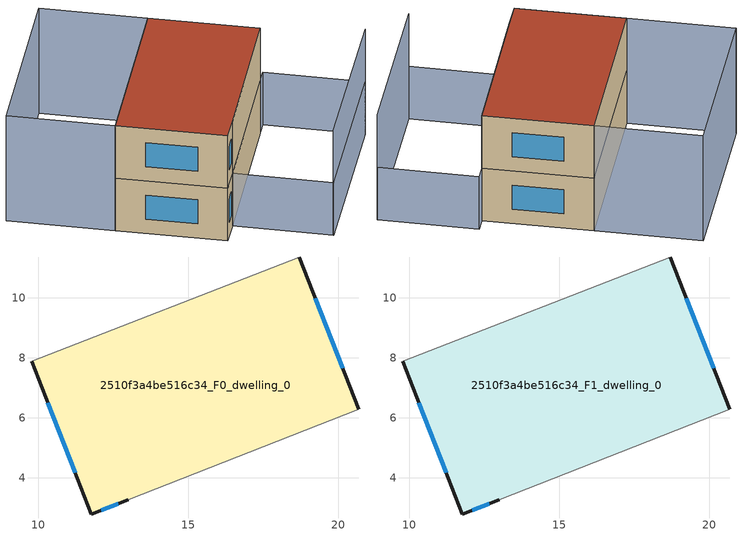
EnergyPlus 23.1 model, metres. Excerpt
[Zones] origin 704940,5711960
2510f3a4be516c34_F0_dwelling_0
 floor ground (EU_floor_Construction): 18.7,11.37 20.7,6.28 13,3.26 11.77,2.79 9.77,7.89 z0
 wall outside (EU_wall_Construction): 9.77,7.89 11.77,2.79 13,3.26 / 20.7,6.28 18.7,11.37 z0:3
 wall adiabatic (EU_wall_Construction): 18.7,11.37 9.77,7.89 / 13,3.26 20.7,6.28 z0:3
 window (EU_Window_Construction): 10.31,6.51 11.23,4.17 / 20.16,7.66 19.24,9.99 / 12.1,2.92 12.67,3.14 z0.81:2.19
2510f3a4be516c34_F1_dwelling_0
 floor to 2510f3a4be516c34_F0_dwelling_0 (EU_floor_Construction): 18.7,11.37 20.7,6.28 13,3.26 11.77,2.79 9.77,7.89 z3
 wall outside (EU_wall_Construction): 9.77,7.89 11.77,2.79 13,3.26 / 20.7,6.28 18.7,11.37 z3:6
 wall adiabatic (EU_wall_Construction): 18.7,11.37 9.77,7.89 / 13,3.26 20.7,6.28 z3:6
 window (EU_Window_Construction): 10.31,6.51 11.23,4.17 / 20.16,7.66 19.24,9.99 / 12.1,2.92 12.67,3.14 z3.81:5.19
 roof outside (EU_roof_Construction): 20.7,6.28 18.7,11.37 9.77,7.89 11.77,2.79 13,3.26 z6
shading: 14.76,-1.31 23.18,1.92 / 18.7,11.37 9.77,7.89 / 9.77,7.89 7.85,12.84 / 7.85,12.84 16.77,16.32 / 16.77,16.32 18.7,11.37 z0:6; 14.77,-1.33 12.98,3.31 / 12.98,3.31 21.4,6.55 / 21.4,6.55 23.18,1.92 / 23.18,1.92 14.77,-1.33 z0:3
[Building]
EU S2 Campaign: North Axis=0; Terrain=City; Solar Distribution=FullExterior
[Site:Location]
London: Latitude=51.5; Longitude=-0.5; Time Zone=0; Elevation=25
[SizingPeriod:WeatherFileDays]
AnnualSizingPeriod: Begin Month=1; Begin Day of Month=1; End Month=12; End Day of Month=31; Day of Week for Start Day=Monday; Use Weather File Daylight Saving Period=No; Use Weather File Rain and Snow Indicators=No
[MATERIAL]
EU_InternalMass_Material: Roughness=MediumRough; Thickness=0.1; Conductivity=1; Density=1800; Specific Heat=900; Thermal Absorptance=0.9; Solar Absorptance=0.7; Visible Absorptance=0.7
[MATERIAL:NOMASS] Roughness=MediumRough; Thermal Absorptance=0.9; Solar Absorptance=0.7; Visible Absorptance=0.7
Name | Thermal Resistance
EU_wall_NoMass | 0.727863
EU_roof_NoMass | 0.773354
EU_floor_NoMass | 1.79329
[WINDOWMATERIAL:SIMPLEGLAZINGSYSTEM]
EU_Window_SimpleGlazing: UFactor=2.58614; Solar Heat Gain Coefficient=0.76; Visible Transmittance=0.76
[CONSTRUCTION]
EU_wall_Construction: EU_wall_NoMass
EU_roof_Construction: EU_roof_NoMass
EU_floor_Construction: EU_floor_NoMass
EU_Window_Construction: EU_Window_SimpleGlazing
EU_InternalMass_Construction: EU_InternalMass_Material
[ZONE] Type=1; Multiplier=1; Ceiling Height=autocalculate; Volume=157.314; Floor Area=autocalculate; Part of Total Floor Area=Yes
2510f3a4be516c34_F0_dwelling_0; 2510f3a4be516c34_F1_dwelling_0
[INTERNALMASS] Construction=EU_InternalMass_Construction; Surface Area=52.4377
Name | Zone or ZoneList
2510f3a4be516c34_F0_dwelling_0_EU_InternalMass | 2510f3a4be516c34_F0_dwelling_0
2510f3a4be516c34_F1_dwelling_0_EU_InternalMass | 2510f3a4be516c34_F1_dwelling_0
[OTHEREQUIPMENT] Fuel Type=Electricity; Design Level Calculation Method=Watts/Area; Power per Zone Floor Area=1; Fraction Latent=0; Fraction Radiant=0; Fraction Lost=0; Carbon Dioxide Generation Rate=0; EndUse Subcategory=EU_Step8_InternalGains
Name | Zone or ZoneList or Space or SpaceList | Schedule
EU_Step8_InternalGain_2510f3a4be516c34_F0_dwelling_0_f000 | 2510f3a4be516c34_F0_dwelling_0 | EU_Step8_GainSchedule_2510f3a4be516c34_F0_dwelling_0_f000
EU_Step8_InternalGain_2510f3a4be516c34_F1_dwelling_0_f000 | 2510f3a4be516c34_F1_dwelling_0 | EU_Step8_GainSchedule_2510f3a4be516c34_F1_dwelling_0_f000
[ZONEVENTILATION:DESIGNFLOWRATE] Schedule=EU_AlwaysOn; Design Flow Rate Calculation Method=AirChanges/Hour; Air Changes per Hour=0.484901; Ventilation Type=Natural; Fan Pressure Rise=0; Fan Total Efficiency=1; Constant Term Coefficient=1; Temperature Term Coefficient=0; Velocity Term Coefficient=0; Velocity Squared Term Coefficient=0; Minimum Indoor Temperature=-100; Maximum Indoor Temperature=100; Delta Temperature=-100; Minimum Outdoor Temperature=-100; Maximum Outdoor Temperature=100; Maximum Wind Speed=40
Name | Zone or ZoneList or Space or SpaceList
EU_ConstantAir_2510f3a4be516c34_F0_dwelling_0 | 2510f3a4be516c34_F0_dwelling_0
EU_ConstantAir_2510f3a4be516c34_F1_dwelling_0 | 2510f3a4be516c34_F1_dwelling_0
[HVACTEMPLATE:THERMOSTAT] Constant Heating Setpoint=20; Constant Cooling Setpoint=50
EU_HeatOnly_2510f3a4be516c34_F0_dwelling_0; EU_HeatOnly_2510f3a4be516c34_F1_dwelling_0
[HVACTEMPLATE:ZONE:IDEALLOADSAIRSYSTEM] System Availability Schedule=EU_AlwaysOn; Maximum Heating Supply Air Temperature=50; Minimum Cooling Supply Air Temperature=13; Maximum Heating Supply Air Humidity Ratio=0.0156; Minimum Cooling Supply Air Humidity Ratio=0.0077; Heating Limit=NoLimit; Cooling Limit=NoLimit; Heating Availability Schedule=EU_AlwaysOn; Cooling Availability Schedule=EU_CoolingOff; Dehumidification Control Type=ConstantSensibleHeatRatio; Cooling Sensible Heat Ratio=0.7; Dehumidification Setpoint=60; Humidification Control Type=None; Humidification Setpoint=30; Outdoor Air Method=None; Outdoor Air Flow Rate per Person=0.00944; Outdoor Air Flow Rate per Zone Floor Area=0; Outdoor Air Flow Rate per Zone=0; Demand Controlled Ventilation Type=None; Outdoor Air Economizer Type=NoEconomizer; Heat Recovery Type=None; Sensible Heat Recovery Effectiveness=0.7; Latent Heat Recovery Effectiveness=0.65
Name | Template Thermostat
2510f3a4be516c34_F0_dwelling_0 | EU_HeatOnly_2510f3a4be516c34_F0_dwelling_0
2510f3a4be516c34_F1_dwelling_0 | EU_HeatOnly_2510f3a4be516c34_F1_dwelling_0
[SIZING:ZONE] Zone Cooling Design Supply Air Temperature Input Method=SupplyAirTemperature; Zone Cooling Design Supply Air Temperature=13; Zone Heating Design Supply Air Temperature Input Method=SupplyAirTemperature; Zone Heating Design Supply Air Temperature=50; Zone Cooling Design Supply Air Humidity Ratio=0.008; Zone Heating Design Supply Air Humidity Ratio=0.008; Cooling Design Air Flow Method=DesignDay; Cooling Design Air Flow Rate=0; Cooling Minimum Air Flow per Zone Floor Area=0.000762; Cooling Minimum Air Flow=0; Cooling Minimum Air Flow Fraction=0.2; Heating Design Air Flow Method=DesignDay; Heating Design Air Flow Rate=0; Heating Maximum Air Flow per Zone Floor Area=0.002032; Heating Maximum Air Flow=0.141576; Heating Maximum Air Flow Fraction=0.3; Account for Dedicated Outdoor Air System=No; Dedicated Outdoor Air System Control Strategy=NeutralSupplyAir; Dedicated Outdoor Air Low Setpoint Temperature for Design=autosize; Dedicated Outdoor Air High Setpoint Temperature for Design=autosize; Zone Load Sizing Method=Sensible Load Only No Latent Load; Zone Latent Cooling Design Supply Air Humidity Ratio Input Method=HumidityRatioDifference; Zone Cooling Design Supply Air Humidity Ratio Difference=0.005; Zone Latent Heating Design Supply Air Humidity Ratio Input Method=HumidityRatioDifference; Zone Humidification Design Supply Air Humidity Ratio Difference=0.005
2510f3a4be516c34_F0_dwelling_0; 2510f3a4be516c34_F1_dwelling_0
[SCHEDULE:CONSTANT]
Name | Hourly Value
EU_AlwaysOn | 1
EU_CoolingOff | 0
[SCHEDULE:FILE] Column Number=1; Rows to Skip at Top=0; Number of Hours of Data=8760; Column Separator=Comma; Interpolate to Timestep=No; Minutes per Item=60; Adjust Schedule for Daylight Savings=Yes
Name | File
EU_Step8_GainSchedule_2510f3a4be516c34_F0_dwelling_0_f000 | ../../schedules/2510f3a4be516c34/2510f3a4be516c34_F0_dwelling_0_f000_gain.csv
EU_Step8_GainSchedule_2510f3a4be516c34_F1_dwelling_0_f000 | ../../schedules/2510f3a4be516c34/2510f3a4be516c34_F1_dwelling_0_f000_gain.csv
